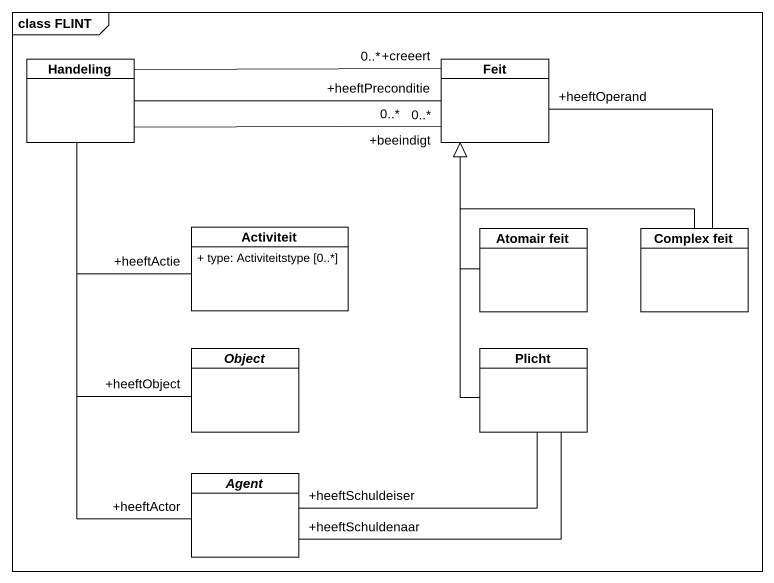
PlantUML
@startuml
mainframe class FLINT
hide circle
hide empty members
skinparam classAttributeIconSize 0
class Handeling
class Feit
class Activiteit {
  + type: Activiteitstype [0..*]
}
class "Atomair feit" as Atomair_feit
class "Complex feit" as Complex_feit
abstract class "Object" as Object_
class Plicht
abstract class "Agent" as Agent_
Handeling -right- "+heeftPreconditie\n0..*" Feit
Handeling -right- "+creeert\n0..*" Feit
Handeling -right- "+beeindigt\n0..*" Feit
Handeling -- "+heeftActie" Activiteit
Handeling -- "+heeftObject" Object_
Handeling -- "+heeftActor" Agent_
Atomair_feit -up-|> Feit
Complex_feit -up-|> Feit
Complex_feit -up- "+heeftOperand" Feit
Plicht -up-|> Feit
Plicht -left- "+heeftSchuldeiser" Agent_
Plicht -left- "+heeftSchuldenaar" Agent_
@enduml
